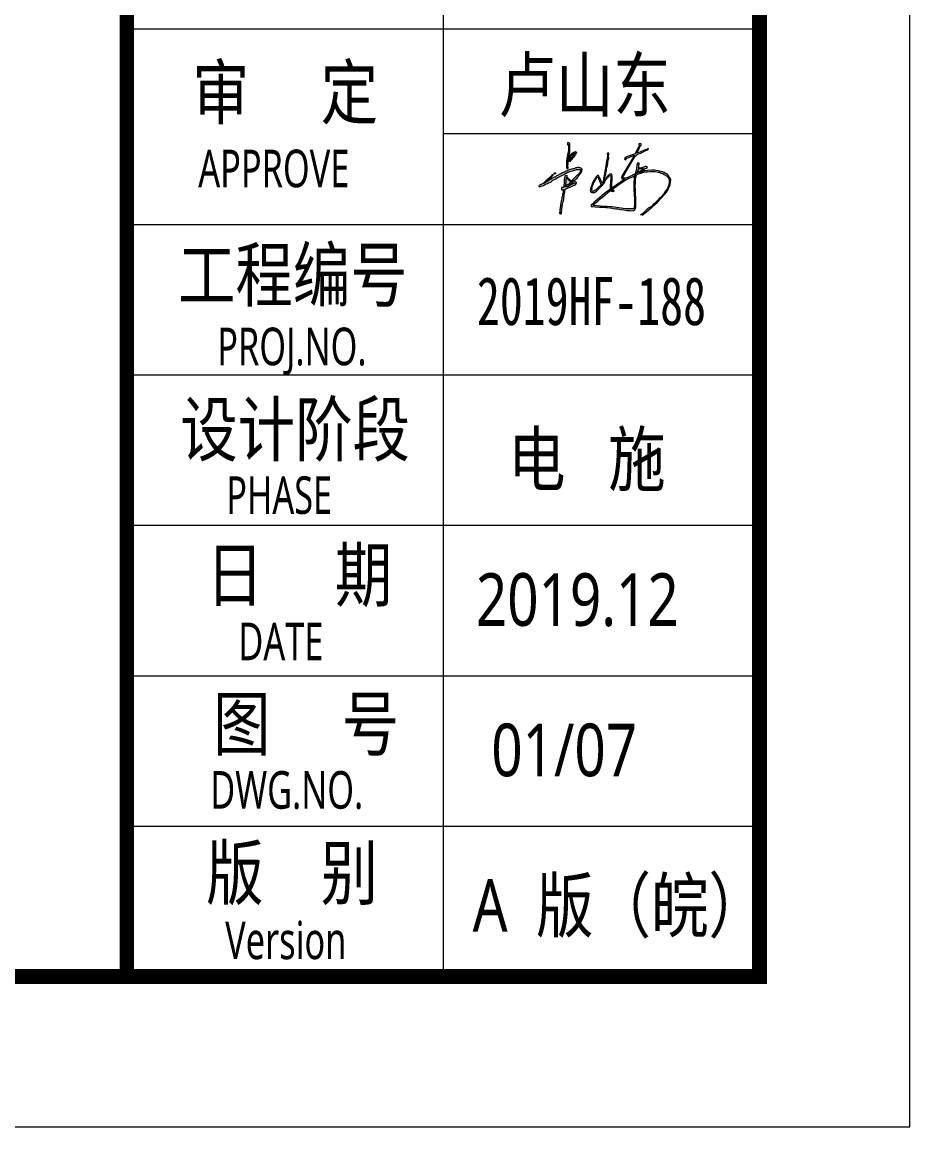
# Model space of a CAD drawing. Header units: inches. Extents: x -3272461 to -2504170, y 403793 to 1071042.
# Drawn here: x -2976309 to -2970402, y 909131 to 916476 of the extents above; entities that cross this region are included whole.
import ezdxf
from ezdxf.enums import TextEntityAlignment as Align

# ---------------------------------------------------------------- set-up
doc = ezdxf.new("R2010")
doc.units = ezdxf.units.IN
doc.header["$LTSCALE"] = 1000
doc.header["$MEASUREMENT"] = 0
doc.linetypes.add('LENGSHUI', pattern=[22, 20, -1, 0, -1])
doc.layers.get('0').update_dxf_attribs({"lineweight": 18})
for name, color, linetype, lineweight in [('0-TK', 4, 'Continuous', 18), ('00签名', 7, 'LENGSHUI', 18), ('PUB_TITLE', 153, 'Continuous', 18), ('图签文字', 4, 'Continuous', 18)]:
    doc.layers.add(name, color=color, linetype=linetype, lineweight=lineweight)
doc.styles.add('-黑体', font='', dxfattribs={"width": 0.7})
doc.styles.add('建筑图签-黑', font='', dxfattribs={"width": 0.7})
doc.styles.get('-黑体').set_extended_font_data('微软雅黑')
doc.styles.get('建筑图签-黑').set_extended_font_data('黑体')

msp = doc.modelspace()

# ---------------------------------------------------------------- hatches: boundary and pattern name
at = {"layer": '00签名', "linetype": 'Continuous'}
h = msp.add_hatch(color=256, dxfattribs=at)
edge = h.paths.add_edge_path(flags=0)
edge.add_arc((-2972676.6, 915508.4), 8.4, 162.8312, 244.10055, ccw=False)
edge.add_line((-2972684.6, 915510.9), (-2972684.6, 915527.9))
edge.add_line((-2972684.6, 915527.9), (-2972684.4, 915539.1))
edge.add_line((-2972684.4, 915539.1), (-2972684.4, 915554.2))
edge.add_line((-2972684.4, 915554.2), (-2972677.8, 915592.6))
edge.add_line((-2972677.8, 915592.6), (-2972671.7, 915623.6))
edge.add_line((-2972671.7, 915623.6), (-2972671.1, 915660.5))
edge.add_line((-2972671.1, 915660.5), (-2972673.2, 915662.6))
edge.add_line((-2972673.2, 915662.6), (-2972674.8, 915658.4))
edge.add_line((-2972674.8, 915658.4), (-2972678.5, 915658.9))
edge.add_line((-2972678.5, 915658.9), (-2972678, 915676.3))
edge.add_arc((-2972675.7, 915668.8), 7.79, 4.53423, 106.73752, ccw=False)
edge.add_line((-2972667.9, 915669.5), (-2972666.4, 915659.5))
edge.add_line((-2972666.4, 915659.5), (-2972666.9, 915619.4))
edge.add_line((-2972666.9, 915619.4), (-2972666.9, 915611))
edge.add_line((-2972666.9, 915611), (-2972671.1, 915593.1))
edge.add_line((-2972671.1, 915593.1), (-2972675.8, 915573.1))
edge.add_line((-2972675.8, 915573.1), (-2972675.9, 915571.8))
edge.add_line((-2972675.9, 915571.8), (-2972671.5, 915571.5))
edge.add_line((-2972671.5, 915571.5), (-2972667.5, 915581.5))
edge.add_line((-2972667.5, 915581.5), (-2972664.2, 915590.5))
edge.add_line((-2972664.2, 915590.5), (-2972659.2, 915596.7))
edge.add_line((-2972659.2, 915596.7), (-2972642.7, 915609.1))
edge.add_line((-2972642.7, 915609.1), (-2972626.4, 915614.8))
edge.add_line((-2972626.4, 915614.8), (-2972620.7, 915611.9))
edge.add_line((-2972620.7, 915611.9), (-2972626.7, 915595.7))
edge.add_line((-2972626.7, 915595.7), (-2972639.6, 915578.9))
edge.add_line((-2972639.6, 915578.9), (-2972656.1, 915561.3))
edge.add_line((-2972656.1, 915561.3), (-2972667.3, 915547.6))
edge.add_arc((-2972666.1, 915553.1), 5.57, 172.35772, 258.29772, ccw=False)
edge.add_line((-2972671.6, 915553.8), (-2972650.2, 915577.1))
edge.add_line((-2972650.2, 915577.1), (-2972645.6, 915584.6))
edge.add_line((-2972645.6, 915584.6), (-2972642.4, 915590))
edge.add_line((-2972642.4, 915590), (-2972640.4, 915594.4))
edge.add_line((-2972640.4, 915594.4), (-2972637, 915598.5))
edge.add_line((-2972637, 915598.5), (-2972632.9, 915601.6))
edge.add_line((-2972632.9, 915601.6), (-2972629.5, 915602.9))
edge.add_line((-2972629.5, 915602.9), (-2972629.9, 915604.1))
edge.add_line((-2972629.9, 915604.1), (-2972630.8, 915605))
edge.add_line((-2972630.8, 915605), (-2972632.5, 915605.5))
edge.add_line((-2972632.5, 915605.5), (-2972634.4, 915605.2))
edge.add_line((-2972634.4, 915605.2), (-2972636.7, 915603.8))
edge.add_line((-2972636.7, 915603.8), (-2972637.2, 915602.4))
edge.add_line((-2972637.2, 915602.4), (-2972638.5, 915600.8))
edge.add_line((-2972638.5, 915600.8), (-2972640.4, 915600.7))
edge.add_line((-2972640.4, 915600.7), (-2972643.4, 915600.7))
edge.add_line((-2972643.4, 915600.7), (-2972644.3, 915600.3))
edge.add_line((-2972644.3, 915600.3), (-2972644.3, 915599))
edge.add_line((-2972644.3, 915599), (-2972644.2, 915597.9))
edge.add_line((-2972644.2, 915597.9), (-2972644.8, 915596.7))
edge.add_line((-2972644.8, 915596.7), (-2972646.5, 915596.7))
edge.add_line((-2972646.5, 915596.7), (-2972648, 915596.9))
edge.add_line((-2972648, 915596.9), (-2972649.1, 915595.9))
edge.add_line((-2972649.1, 915595.9), (-2972650.5, 915593.6))
edge.add_line((-2972650.5, 915593.6), (-2972651.2, 915593.1))
edge.add_line((-2972651.2, 915593.1), (-2972652.2, 915592.2))
edge.add_line((-2972652.2, 915592.2), (-2972653.5, 915590.2))
edge.add_line((-2972653.5, 915590.2), (-2972654.8, 915589))
edge.add_line((-2972654.8, 915589), (-2972656.1, 915587.6))
edge.add_line((-2972656.1, 915587.6), (-2972657.1, 915586.5))
edge.add_line((-2972657.1, 915586.5), (-2972659.7, 915584.6))
edge.add_line((-2972659.7, 915584.6), (-2972660.7, 915583.3))
edge.add_line((-2972660.7, 915583.3), (-2972662.3, 915580.3))
edge.add_line((-2972662.3, 915580.3), (-2972663, 915579.3))
edge.add_line((-2972663, 915579.3), (-2972664.5, 915576.1))
edge.add_line((-2972664.5, 915576.1), (-2972665.6, 915572.3))
edge.add_line((-2972665.6, 915572.3), (-2972666.3, 915570.4))
edge.add_line((-2972666.3, 915570.4), (-2972666.5, 915568.4))
edge.add_line((-2972666.5, 915568.4), (-2972667, 915567.5))
edge.add_line((-2972667, 915567.5), (-2972678, 915567.2))
edge.add_line((-2972678, 915567.2), (-2972677.4, 915562.3))
edge.add_line((-2972677.4, 915562.3), (-2972677.8, 915558.2))
edge.add_line((-2972677.8, 915558.2), (-2972678.1, 915553.5))
edge.add_line((-2972678.1, 915553.5), (-2972677.9, 915551))
edge.add_line((-2972677.9, 915551), (-2972679.2, 915548.3))
edge.add_line((-2972679.2, 915548.3), (-2972679.7, 915546.5))
edge.add_line((-2972679.7, 915546.5), (-2972678.8, 915542.9))
edge.add_line((-2972678.8, 915542.9), (-2972678.7, 915540.8))
edge.add_line((-2972678.7, 915540.8), (-2972678.3, 915538.6))
edge.add_line((-2972678.3, 915538.6), (-2972677.9, 915536.8))
edge.add_line((-2972677.9, 915536.8), (-2972677.4, 915533.6))
edge.add_line((-2972677.4, 915533.6), (-2972677.9, 915530.6))
edge.add_line((-2972677.9, 915530.6), (-2972678.5, 915528.8))
edge.add_line((-2972678.5, 915528.8), (-2972679.7, 915526.4))
edge.add_line((-2972679.7, 915526.4), (-2972679.7, 915523.4))
edge.add_line((-2972679.7, 915523.4), (-2972679.7, 915520.7))
edge.add_line((-2972679.7, 915520.7), (-2972679.2, 915517.5))
edge.add_line((-2972679.2, 915517.5), (-2972678.8, 915513.5))
edge.add_line((-2972678.8, 915513.5), (-2972677.8, 915509.6))
edge.add_line((-2972677.8, 915509.6), (-2972677.6, 915505.6))
edge.add_line((-2972677.6, 915505.6), (-2972676.7, 915502.4))
edge.add_line((-2972676.7, 915502.4), (-2972677.8, 915501))
edge.add_line((-2972677.8, 915501), (-2972680.3, 915500.8))
for points in [[(-2972182.6, 915192.5), (-2972155, 915213.7), (-2972081.7, 915278.9), (-2972034.3, 915329.1), (-2972022.3, 915346.3), (-2972012.9, 915359), (-2972007.3, 915369.9), (-2971997.9, 915395), (-2971994.6, 915413), (-2971993.8, 915429.8), (-2971996.4, 915439.5), (-2972007.9, 915455), (-2972014.8, 915462.6), (-2972021.8, 915466.9), (-2972029.8, 915471.6), (-2972038, 915476.6), (-2972048, 915480.2), (-2972056.3, 915481.9), (-2972067.2, 915485.2), (-2972076.5, 915487.5), (-2972091.5, 915489.5), (-2972103.1, 915490.8), (-2972122, 915490.8), (-2972147.2, 915488.5), (-2972165.5, 915487.5), (-2972171.4, 915484.2), (-2972182.4, 915482.2), (-2972196.3, 915475.9), (-2972205.3, 915474.2), (-2972191, 915484.2), (-2972173.4, 915492.5), (-2972167.1, 915499.4), (-2972162.8, 915501.8), (-2972154.5, 915504.1), (-2972149.9, 915507.1), (-2972148.5, 915510.1), (-2972153.5, 915514.4), (-2972158.2, 915517.3), (-2972168.8, 915514.4), (-2972174.4, 915511.7), (-2972178.1, 915508.4), (-2972185.7, 915506.7), (-2972194.3, 915505.7), (-2972206.6, 915505.7), (-2972209.7, 915508.8), (-2972206, 915514.6), (-2972205.1, 915524.7), (-2972203, 915532.2), (-2972202.6, 915537.2), (-2972206.8, 915540.5), (-2972210.1, 915541.8), (-2972213.5, 915537.6), (-2972216.8, 915530.9), (-2972218.5, 915525.9), (-2972219.3, 915519.2), (-2972220.6, 915509.6), (-2972220.6, 915503.7), (-2972221, 915497.1), (-2972222.7, 915491.6), (-2972224.8, 915485.8), (-2972226, 915479.9), (-2972227.7, 915474.1), (-2972230.2, 915464.9), (-2972230.2, 915458.6), (-2972232.3, 915452.7), (-2972234.4, 915446), (-2972236.9, 915437.7), (-2972238.2, 915407.1), (-2972239.7, 915389.8), (-2972239, 915373.3), (-2972239, 915357.5), (-2972236.7, 915336.5), (-2972236, 915319.2), (-2972234.5, 915305.7), (-2972234.5, 915288.4), (-2972235.2, 915262.9), (-2972236.7, 915249.4), (-2972237.5, 915239.6), (-2972242, 915236.6), (-2972247.1, 915234), (-2972253.4, 915233.6), (-2972266.4, 915233.6), (-2972279, 915234), (-2972293.8, 915234), (-2972309.8, 915236.2), (-2972324.2, 915238.1), (-2972383.1, 915248.4), (-2972398.6, 915248.4), (-2972415.8, 915249.4), (-2972438.7, 915251.2), (-2972461.6, 915252.2), (-2972485.9, 915253.6), (-2972500.4, 915256.4), (-2972509.8, 915257.3), (-2972495.8, 915272.7), (-2972478.5, 915284.8), (-2972463, 915300.7), (-2972447.6, 915313.3), (-2972396.6, 915355.8), (-2972372.2, 915371.5), (-2972332.6, 915400.5), (-2972295.4, 915424.8), (-2972286.6, 915430), (-2972276.3, 915436.5), (-2972262.6, 915439.7), (-2972244.4, 915447.9), (-2972237, 915454), (-2972233.1, 915456.6), (-2972230.2, 915458), (-2972230.2, 915465.2), (-2972215.5, 915473.8), (-2972207.2, 915480.4), (-2972190.8, 915490.1), (-2972181.3, 915495.9), (-2972177.3, 915499.3), (-2972174.7, 915501.1), (-2972179.6, 915501.6), (-2972184.8, 915499.9), (-2972190.5, 915499.6), (-2972201.7, 915501.4), (-2972208.1, 915501.4), (-2972210.6, 915495), (-2972212.1, 915487), (-2972214.1, 915481.2), (-2972216.7, 915474.9), (-2972218.7, 915471.8), (-2972235.1, 915464.6), (-2972239.7, 915462), (-2972245.1, 915459.7), (-2972250.9, 915456.8), (-2972261.2, 915452.2), (-2972270.7, 915447.3), (-2972278.2, 915443.6), (-2972286, 915441), (-2972291.7, 915438.7), (-2972299.2, 915438.1), (-2972305.5, 915439.3), (-2972311.3, 915441), (-2972311.5, 915442.7), (-2972305.5, 915456.2), (-2972278.3, 915503.1), (-2972229, 915585.4), (-2972223.8, 915589.8), (-2972219.3, 915592), (-2972216.4, 915596.2), (-2972207.1, 915600.4), (-2972193, 915605.5), (-2972163.1, 915619.6), (-2972152.5, 915624.1), (-2972145.8, 915628.3), (-2972141.6, 915632.8), (-2972144.5, 915636), (-2972146.7, 915635.3), (-2972149, 915633.1), (-2972152.8, 915630.2), (-2972162.8, 915627.3), (-2972169.9, 915623.5), (-2972177.2, 915619.6), (-2972184.6, 915617.1), (-2972194.6, 915613.8), (-2972200, 915611.9), (-2972207.7, 915609.4), (-2972214.2, 915607.4), (-2972218, 915606.5), (-2972220.6, 915606.1), (-2972206.5, 915628.9), (-2972200.7, 915641.8), (-2972196.2, 915650.4), (-2972192.6, 915653), (-2972190.4, 915659.1), (-2972190.4, 915665.5), (-2972192.4, 915668.5), (-2972206, 915667.5), (-2972205.4, 915663.1), (-2972203.8, 915660.3), (-2972203.2, 915657.5), (-2972204.1, 915654), (-2972205.4, 915651.1), (-2972206.3, 915648.3), (-2972220.2, 915619.6), (-2972224.6, 915612.4), (-2972228.1, 915604.5), (-2972230.6, 915600.1), (-2972287.4, 915579.6), (-2972292.5, 915576.4), (-2972295.6, 915575.1), (-2972297.8, 915569.5), (-2972300.5, 915565.6), (-2972298, 915563.4), (-2972296, 915561.9), (-2972292.9, 915560.8), (-2972290.7, 915562.3), (-2972291.4, 915565.9), (-2972289.8, 915568.5), (-2972234.4, 915591.1), (-2972317.6, 915451.4), (-2972319.9, 915443.7), (-2972319.4, 915440.2), (-2972319.4, 915437.5), (-2972319.2, 915435), (-2972316.5, 915433.3), (-2972313, 915431.8), (-2972308.6, 915431.3), (-2972302.9, 915430.8), (-2972299.6, 915430.6), (-2972298.9, 915429.1), (-2972321.3, 915415.9), (-2972357.4, 915392.9), (-2972423.7, 915344.8), (-2972463.6, 915312.9), (-2972496.8, 915283.3), (-2972502.9, 915278.9), (-2972507.4, 915272.8), (-2972512.4, 915267.7), (-2972520.7, 915262.2), (-2972525.2, 915258.3), (-2972523.5, 915253.8), (-2972521.9, 915251), (-2972514.6, 915249.9), (-2972495.7, 915248.3), (-2972466.7, 915246.6), (-2972442.1, 915245.5), (-2972426, 915243.8), (-2972413.7, 915242.7), (-2972398.1, 915241), (-2972382.5, 915239.9), (-2972374.1, 915237.7), (-2972361.3, 915234.9), (-2972346.3, 915233.8), (-2972328.4, 915229.9), (-2972304.4, 915227.6), (-2972285.5, 915224.3), (-2972266, 915223.2), (-2972254.3, 915221), (-2972242, 915224.3), (-2972231.4, 915230.4), (-2972228.1, 915236.6), (-2972225.3, 915246.6), (-2972225.3, 915257.7), (-2972224.7, 915280), (-2972224.7, 915298.9), (-2972225.3, 915310.1), (-2972227.5, 915324.6), (-2972228.1, 915337.9), (-2972228.1, 915351.9), (-2972228.1, 915360.2), (-2972230.3, 915385.3), (-2972228.6, 915407), (-2972227.5, 915438.8), (-2972224.2, 915450.5), (-2972222.5, 915459.4), (-2972207.4, 915468.3), (-2972186.3, 915473.9), (-2972173.4, 915477.8), (-2972160.1, 915480), (-2972147.2, 915481.1), (-2972128.8, 915483.3), (-2972112.1, 915483.9), (-2972096.5, 915482.8), (-2972077.6, 915479.4), (-2972068.6, 915478.3), (-2972057.5, 915472.8), (-2972045.2, 915468.9), (-2972036.9, 915463.8), (-2972021.3, 915454.9), (-2972012.9, 915446), (-2972007.3, 915440.5), (-2972005.6, 915433.8), (-2972004, 915424.3), (-2972004, 915413.7), (-2972004, 915407), (-2972005.6, 915397), (-2972008.4, 915388.1), (-2972011.8, 915378.6), (-2972017.9, 915365.8), (-2972025.2, 915356.3), (-2972041.3, 915332.9), (-2972060.3, 915310.9), (-2972069.3, 915302.9), (-2972076.3, 915293.9), (-2972093.3, 915278.9), (-2972102.3, 915270.9), (-2972109.3, 915262.9), (-2972122.4, 915250.9), (-2972143.4, 915238.9), (-2972179.4, 915202.9), (-2972194.3, 915192.5)], [(-2972414.1, 915605.4), (-2972415.8, 915603.4), (-2972415.8, 915600.4), (-2972415.1, 915596.7), (-2972414.8, 915593.7), (-2972414.8, 915589.7), (-2972414.8, 915586.7), (-2972414.8, 915583), (-2972415.1, 915577.6), (-2972416.1, 915571.9), (-2972416.8, 915567.9), (-2972417.1, 915564.9), (-2972418.2, 915560.9), (-2972418.8, 915556.9), (-2972420.2, 915550.8), (-2972421.5, 915545.8), (-2972422.5, 915541.5), (-2972423.2, 915536.8), (-2972423.2, 915531.7), (-2972423.2, 915527.4), (-2972424.2, 915523), (-2972425.2, 915518.3), (-2972426.2, 915513), (-2972426.5, 915510), (-2972427.2, 915506.3), (-2972427.9, 915500.9), (-2972429.6, 915496.6), (-2972429.9, 915493.2), (-2972430.2, 915488.9), (-2972430.9, 915485.2), (-2972432.8, 915475.8), (-2972434.1, 915470.4), (-2972434.1, 915466.2), (-2972434.7, 915460.7), (-2972435.9, 915454.1), (-2972437.1, 915446.9), (-2972440.7, 915439.7), (-2972440.7, 915431.9), (-2972441.3, 915425.2), (-2972443.1, 915418.6), (-2972446.1, 915412), (-2972446.1, 915407.8), (-2972448.5, 915404.8), (-2972450.9, 915409.6), (-2972453.3, 915414.4), (-2972456.3, 915421), (-2972460.5, 915428.9), (-2972462.9, 915435.5), (-2972467.2, 915443.9), (-2972472.6, 915452.3), (-2972475, 915456.5), (-2972476.8, 915457.7), (-2972480.4, 915455.9), (-2972484.6, 915452.3), (-2972489.4, 915448.1), (-2972494.3, 915441.5), (-2972498.5, 915434.9), (-2972501.5, 915429.5), (-2972505.7, 915422.2), (-2972508.7, 915417.4), (-2972511.7, 915410.8), (-2972515.3, 915402.4), (-2972517.7, 915395.2), (-2972520.7, 915387.9), (-2972523.7, 915381.3), (-2972524.4, 915377.1), (-2972526.8, 915371.1), (-2972528, 915366.3), (-2972528, 915362.1), (-2972529.8, 915355.5), (-2972527.4, 915349.4), (-2972520.7, 915346.4), (-2972518.3, 915342.8), (-2972511.7, 915342.2), (-2972506.3, 915342.2), (-2972501.5, 915342.8), (-2972495.5, 915344.6), (-2972487, 915350.6), (-2972480.4, 915358.5), (-2972466.6, 915371.7), (-2972454.5, 915386.1), (-2972446.1, 915394), (-2972433.5, 915410.8), (-2972429.2, 915419.8), (-2972424.4, 915427.1), (-2972414.8, 915440.3), (-2972405.8, 915448.7), (-2972399.7, 915454.7), (-2972391.9, 915457.1), (-2972391.3, 915454.1), (-2972391.3, 915446.9), (-2972391.3, 915439.1), (-2972392.5, 915430.1), (-2972393.1, 915421.6), (-2972394.3, 915413.2), (-2972394.9, 915403.6), (-2972396.7, 915395.8), (-2972396.7, 915389.8), (-2972396.7, 915381.9), (-2972397.3, 915371.7), (-2972397.3, 915365.1), (-2972397.3, 915362.1), (-2972396.7, 915359.7), (-2972391.9, 915355.5), (-2972388.9, 915353.1), (-2972383.5, 915351.3), (-2972379.3, 915350), (-2972378.1, 915350), (-2972376.9, 915350), (-2972379.3, 915352.5), (-2972376.9, 915352.5), (-2972372.7, 915352.5), (-2972370.2, 915353.1), (-2972370.2, 915357.3), (-2972374.5, 915357.3), (-2972378.1, 915357.3), (-2972382.3, 915359.1), (-2972384.7, 915365.1), (-2972385.9, 915369.9), (-2972385.9, 915374.7), (-2972385.9, 915380.7), (-2972385.3, 915386.1), (-2972385.3, 915396.4), (-2972385.3, 915403), (-2972385.3, 915407.8), (-2972383.5, 915424), (-2972383.5, 915431.3), (-2972382.9, 915447.5), (-2972382.9, 915452.9), (-2972384.7, 915461.3), (-2972385.9, 915465), (-2972388.9, 915465.6), (-2972391.3, 915465.6), (-2972395.5, 915465.6), (-2972399.1, 915465), (-2972402.8, 915462.5), (-2972405.2, 915460.1), (-2972407, 915458.9), (-2972412.4, 915453.5), (-2972414.2, 915451.1), (-2972415.4, 915449.3), (-2972419, 915444.5), (-2972423.2, 915439.7), (-2972423.2, 915438.5), (-2972426.2, 915434.3), (-2972429.2, 915430.1), (-2972431.6, 915427.1), (-2972433.5, 915424.6), (-2972436.5, 915421), (-2972438.9, 915417.4), (-2972440.7, 915410.8), (-2972443.1, 915406.6), (-2972448.5, 915399.4), (-2972452.7, 915395.8), (-2972456.9, 915392.8), (-2972461.1, 915389.2), (-2972467.8, 915383.7), (-2972470.8, 915380.1), (-2972477.4, 915374.1), (-2972488.2, 915364.5), (-2972493.7, 915359.1), (-2972498.5, 915356.7), (-2972504.5, 915353.1), (-2972507.5, 915351.3), (-2972511.1, 915350.6), (-2972513.5, 915350.6), (-2972515.3, 915354.3), (-2972517.7, 915356.7), (-2972518.9, 915359.1), (-2972519.5, 915361.5), (-2972518.9, 915365.1), (-2972516.5, 915365.7), (-2972517.1, 915372.3), (-2972517.7, 915376.5), (-2972517.1, 915380.7), (-2972514.7, 915384.9), (-2972512.9, 915388.5), (-2972511.1, 915394.6), (-2972508.1, 915400), (-2972506.3, 915404.2), (-2972505.1, 915408.4), (-2972501.5, 915414.4), (-2972498.5, 915421), (-2972495.5, 915425.8), (-2972492.4, 915426.4), (-2972490.6, 915433.7), (-2972488.2, 915439.1), (-2972484, 915442.7), (-2972478, 915446.3), (-2972475, 915445.7), (-2972473.8, 915442.7), (-2972473.8, 915437.9), (-2972473.2, 915433.7), (-2972471.4, 915428.9), (-2972469, 915425.2), (-2972466.6, 915422.2), (-2972466.6, 915417.4), (-2972465.4, 915413.2), (-2972463.5, 915410.8), (-2972462.3, 915407.8), (-2972460.5, 915403.6), (-2972459.9, 915398.8), (-2972456.9, 915398.2), (-2972455.1, 915398.2), (-2972451.4, 915397.2), (-2972448.5, 915399.4), (-2972443.6, 915406.1), (-2972440.7, 915410.8), (-2972440, 915413.3), (-2972439.2, 915417.4), (-2972436.5, 915421), (-2972433.5, 915424.6), (-2972435.7, 915428.3), (-2972434.2, 915432.1), (-2972433.8, 915433), (-2972431.2, 915442.4), (-2972429.3, 915446.5), (-2972428.8, 915451), (-2972427.5, 915455.6), (-2972427.2, 915459.3), (-2972426.2, 915465.6), (-2972424.5, 915471.9), (-2972424.4, 915475.8), (-2972422.9, 915482), (-2972421.6, 915485.7), (-2972421.2, 915492.2), (-2972420.5, 915501), (-2972418.9, 915510), (-2972417.2, 915515.3), (-2972414.6, 915522.3), (-2972412.5, 915533.2), (-2972412.1, 915542.8), (-2972411.7, 915548.7), (-2972409.6, 915553.3), (-2972408.3, 915561.6), (-2972406.2, 915570.4), (-2972406.7, 915583.8), (-2972405.4, 915593.4), (-2972405.4, 915601.3), (-2972405.4, 915605.1)], [(-2972774.6, 915458.3), (-2972776.2, 915460.3), (-2972781.4, 915461.1), (-2972783.8, 915460.3), (-2972784.6, 915457.1), (-2972787.8, 915452.7), (-2972789.8, 915449.1), (-2972795, 915445.9), (-2972798.2, 915443.5), (-2972802.6, 915439.9), (-2972805.7, 915436.3), (-2972808.1, 915434.3), (-2972812.1, 915431.2), (-2972814.9, 915428.8), (-2972820.5, 915424), (-2972819.1, 915425.7), (-2972823.1, 915421.2), (-2972827.6, 915418), (-2972831.2, 915414.9), (-2972833, 915412.2), (-2972836.2, 915410), (-2972839.8, 915405.9), (-2972842, 915404.1), (-2972845.6, 915401.9), (-2972850.1, 915399.2), (-2972857.7, 915396.5), (-2972862.2, 915394.7), (-2972864.9, 915392.9), (-2972868, 915390.2), (-2972869.4, 915388.4), (-2972870.3, 915385.7), (-2972870.3, 915382.6), (-2972866.2, 915380.3), (-2972859.5, 915382.6), (-2972855, 915386.2), (-2972848.3, 915388), (-2972837.1, 915390.7), (-2972833.5, 915394.7), (-2972827.6, 915397.8), (-2972821.3, 915400.1), (-2972812.8, 915404.1), (-2972805.6, 915408.2), (-2972791.3, 915412.2), (-2972785.4, 915418), (-2972776.9, 915424.8), (-2972763, 915431.1), (-2972757.6, 915435.1), (-2972750.4, 915439.6), (-2972737.4, 915446.8), (-2972730.2, 915449.9), (-2972718.5, 915456.2), (-2972705.5, 915462.9), (-2972698.3, 915466.5), (-2972693.4, 915469.6), (-2972688, 915472.3), (-2972677.7, 915477.7), (-2972663.7, 915483.1), (-2972647.6, 915487.6), (-2972640.4, 915490.3), (-2972631.9, 915492.5), (-2972626.9, 915493.4), (-2972620.6, 915495.2), (-2972614.8, 915496.1), (-2972607.6, 915496.1), (-2972597.7, 915496.1), (-2972592.8, 915495.2), (-2972591.9, 915490.7), (-2972593.7, 915485.3), (-2972596.4, 915480), (-2972600, 915474.6), (-2972604.5, 915468.7), (-2972607.6, 915465.2), (-2972611.6, 915461.1), (-2972616.6, 915457.5), (-2972620.2, 915453.5), (-2972626.9, 915447.7), (-2972629.2, 915445.4), (-2972632.8, 915441.4), (-2972635.4, 915438.7), (-2972639, 915435.5), (-2972644.9, 915430.6), (-2972648.9, 915426.1), (-2972653, 915420.7), (-2972659.7, 915422.5), (-2972661.9, 915424.9), (-2972664.8, 915427.3), (-2972668.5, 915431.3), (-2972673.4, 915436.2), (-2972677.6, 915439.5), (-2972681.6, 915443.5), (-2972680.7, 915448.1), (-2972681.6, 915453.7), (-2972686.5, 915453.9), (-2972692, 915453.9), (-2972696.2, 915453), (-2972698.2, 915449), (-2972698.4, 915446.8), (-2972699.5, 915441.7), (-2972700.6, 915435.5), (-2972701.3, 915432.4), (-2972701.8, 915428.9), (-2972701.8, 915424.9), (-2972701.8, 915420.7), (-2972702.6, 915416.5), (-2972703.1, 915411.2), (-2972702.9, 915407.4), (-2972702.9, 915403.4), (-2972703.1, 915399.4), (-2972704.2, 915393.7), (-2972704.9, 915389), (-2972705.3, 915377.7), (-2972706.5, 915375.7), (-2972709.3, 915375.7), (-2972714.9, 915375.7), (-2972718.1, 915376.9), (-2972719.7, 915376.9), (-2972720.8, 915374.1), (-2972720.8, 915370.9), (-2972720, 915367.3), (-2972719.7, 915363.8), (-2972716.9, 915361.4), (-2972712.9, 915360.6), (-2972710.5, 915360.2), (-2972705.7, 915362.6), (-2972708.4, 915349.9), (-2972710, 915344.9), (-2972710, 915339.9), (-2972712.5, 915333.9), (-2972713.1, 915326.4), (-2972713.7, 915322), (-2972715.9, 915315.4), (-2972717.2, 915311.4), (-2972718.1, 915305.7), (-2972718.3, 915299.4), (-2972720.3, 915293.1), (-2972721.5, 915285.9), (-2972723.5, 915276.5), (-2972725.4, 915271.3), (-2972725.8, 915264.2), (-2972725.8, 915257.5), (-2972727, 915250.4), (-2972728.6, 915245.6), (-2972729.4, 915240.5), (-2972730.2, 915232.2), (-2972731.4, 915222.7), (-2972731.8, 915218), (-2972732.2, 915211.6), (-2972732.6, 915205.7), (-2972732.6, 915203.3), (-2972729.8, 915202.6), (-2972727, 915201.8), (-2972725, 915201.8), (-2972721.5, 915202.2), (-2972719.9, 915204.9), (-2972720.7, 915206.9), (-2972720.7, 915210.9), (-2972719.9, 915216.4), (-2972718.3, 915221.9), (-2972719.5, 915228.2), (-2972717.9, 915234.6), (-2972715.9, 915249.2), (-2972715.9, 915256.3), (-2972713.6, 915263), (-2972711.6, 915276.1), (-2972707.6, 915285.5), (-2972706.8, 915290.7), (-2972705.3, 915296.2), (-2972704.5, 915302.9), (-2972703.7, 915308.9), (-2972702.5, 915318.7), (-2972701.7, 915326.3), (-2972701.7, 915331.4), (-2972698.1, 915348), (-2972697.8, 915356.3), (-2972696.2, 915362.2), (-2972694.6, 915364.6), (-2972691, 915368.5), (-2972686.7, 915370.1), (-2972677.2, 915373.3), (-2972670.5, 915376.1), (-2972658.6, 915380.8), (-2972648.7, 915384.7), (-2972641.2, 915388.7), (-2972632.5, 915392.3), (-2972626.6, 915395.8), (-2972623.8, 915399.4), (-2972619.4, 915404.5), (-2972619.4, 915407.7), (-2972622.2, 915412), (-2972626.2, 915415.2), (-2972628.1, 915416.8), (-2972633.7, 915418.3), (-2972636.8, 915418.3), (-2972640, 915418.3), (-2972645.6, 915416.8), (-2972649.1, 915413.2), (-2972650.3, 915411.6), (-2972651.1, 915410.4), (-2972648.3, 915408.5), (-2972645.6, 915407.3), (-2972643.2, 915406.1), (-2972638.8, 915406.1), (-2972636.5, 915407.7), (-2972635.3, 915407.7), (-2972634.1, 915406.9), (-2972633.7, 915405.7), (-2972637.6, 915403.7), (-2972639.6, 915402.5), (-2972642, 915401.3), (-2972646.3, 915399.4), (-2972651.1, 915397), (-2972653.5, 915396.2), (-2972657.4, 915394.6), (-2972661, 915393), (-2972664.1, 915391.9), (-2972669.3, 915387.9), (-2972672.8, 915385.5), (-2972675.2, 915384), (-2972678.4, 915382.4), (-2972681.5, 915380.8), (-2972683.9, 915380), (-2972686.7, 915378.8), (-2972685.4, 915380.5), (-2972682.6, 915382.6), (-2972679.7, 915385.1), (-2972678.1, 915386.3), (-2972670, 915392), (-2972666.5, 915395.1), (-2972662.3, 915397.9), (-2972658.4, 915401.1), (-2972653.5, 915405.3), (-2972652.1, 915408.4), (-2972656.3, 915413.3), (-2972659.5, 915415.4), (-2972663.3, 915417.9), (-2972667.5, 915420.3), (-2972671.4, 915424.2), (-2972674.5, 915427.3), (-2972678, 915430.8), (-2972681.9, 915434.3), (-2972684.3, 915436.8), (-2972687.8, 915441), (-2972689.2, 915441), (-2972689.2, 915436.8), (-2972689.9, 915432.2), (-2972690.6, 915427), (-2972691.3, 915423.5), (-2972691.7, 915417.5), (-2972691.7, 915411.6), (-2972692, 915406.7), (-2972693.1, 915400.7), (-2972693.4, 915396.2), (-2972694.5, 915391.3), (-2972695.2, 915388.5), (-2972695.5, 915387.1), (-2972693.8, 915384.3), (-2972693.4, 915382.5), (-2972693.8, 915381.1), (-2972690.6, 915386), (-2972684, 915393.7), (-2972680.5, 915397.2), (-2972674.5, 915397.9), (-2972666.8, 915403.9), (-2972664.4, 915407), (-2972661.6, 915409.8), (-2972659.5, 915413), (-2972658.4, 915414.4), (-2972651.1, 915408.1), (-2972639.5, 915420), (-2972615.8, 915438.6), (-2972612.3, 915445.1), (-2972609.3, 915450), (-2972604.8, 915456.5), (-2972598.4, 915463.4), (-2972591.5, 915470.9), (-2972588, 915477.8), (-2972585, 915483.7), (-2972584, 915488.2), (-2972583, 915496.6), (-2972584.5, 915500.6), (-2972589, 915503.1), (-2972595.9, 915506.5), (-2972597.9, 915508), (-2972602.9, 915509), (-2972613.3, 915509), (-2972620.2, 915508), (-2972625.2, 915506.5), (-2972638.6, 915501.6), (-2972644.5, 915500.6), (-2972654, 915498.6), (-2972659.9, 915496.1), (-2972669.3, 915493.2), (-2972680.7, 915489.7), (-2972685.2, 915487.7), (-2972689.2, 915485.2), (-2972696.1, 915481.3), (-2972705.5, 915477.3), (-2972709.5, 915475.8), (-2972714.5, 915474.3), (-2972718.4, 915472.8), (-2972724.4, 915468.4), (-2972730.3, 915464.9), (-2972735.3, 915461.9), (-2972740.8, 915459), (-2972746.7, 915455.5), (-2972752.7, 915453), (-2972761.6, 915446.1), (-2972766.1, 915444.1), (-2972771, 915442.1), (-2972782.4, 915437.6), (-2972788.4, 915432.2), (-2972792.8, 915429.7), (-2972797.3, 915426.7), (-2972799.8, 915425.3), (-2972806.7, 915421.3), (-2972812.2, 915418.8), (-2972818.1, 915414.8), (-2972823.6, 915410.9), (-2972827.6, 915408.9), (-2972834, 915404.9), (-2972839, 915402), (-2972817.6, 915418.3), (-2972807.2, 915427.7), (-2972802.8, 915431.2), (-2972797.3, 915435.2)], [(-2972768.6, 915467.7), (-2972768.6, 915469.7), (-2972768.7, 915471.7), (-2972766.9, 915473.2), (-2972764.5, 915474.3), (-2972762.8, 915474.3), (-2972760.7, 915472.4), (-2972760.1, 915471), (-2972760.1, 915469.1), (-2972761, 915467), (-2972763.6, 915466.4), (-2972765.3, 915466.4), (-2972767.5, 915465.3)]]:
    msp.add_hatch(color=256, dxfattribs=at).paths.add_polyline_path(points, flags=0)

# ---------------------------------------------------------------- linework, layer by layer
at = {"layer": '0-TK'}
msp.add_lwpolyline([(-2975611.6, 910130.6, 96, 96, 0), (-2975611.6, 950130.6, 96, 96, 0)], format="xyseb", dxfattribs=at)
at = {"layer": '00签名', "linetype": 'Continuous'}
msp.add_lwpolyline([(-2972680.3, 915500.8, -0.370255), (-2972684.6, 915510.9), (-2972684.6, 915527.9), (-2972684.4, 915539.1), (-2972684.4, 915554.2), (-2972677.8, 915592.6), (-2972671.7, 915623.6), (-2972671.1, 915660.5), (-2972673.2, 915662.6), (-2972674.8, 915658.4), (-2972678.5, 915658.9), (-2972678, 915676.3, -0.478065), (-2972667.9, 915669.5), (-2972666.4, 915659.5), (-2972666.9, 915619.4), (-2972666.9, 915611), (-2972671.1, 915593.1), (-2972675.8, 915573.1), (-2972675.9, 915571.8), (-2972671.5, 915571.5), (-2972667.5, 915581.5), (-2972664.2, 915590.5), (-2972659.2, 915596.7), (-2972642.7, 915609.1), (-2972626.4, 915614.8), (-2972620.7, 915611.9), (-2972626.7, 915595.7), (-2972639.6, 915578.9), (-2972656.1, 915561.3), (-2972667.3, 915547.6, -0.393608), (-2972671.6, 915553.8), (-2972650.2, 915577.1), (-2972645.6, 915584.6), (-2972642.4, 915590), (-2972640.4, 915594.4), (-2972637, 915598.5), (-2972632.9, 915601.6), (-2972629.5, 915602.9), (-2972629.9, 915604.1), (-2972630.8, 915605), (-2972632.5, 915605.5), (-2972634.4, 915605.2), (-2972636.7, 915603.8), (-2972637.2, 915602.4), (-2972638.5, 915600.8), (-2972640.4, 915600.7), (-2972643.4, 915600.7), (-2972644.3, 915600.3), (-2972644.3, 915599), (-2972644.2, 915597.9), (-2972644.8, 915596.7), (-2972646.5, 915596.7), (-2972648, 915596.9), (-2972649.1, 915595.9), (-2972650.5, 915593.6), (-2972651.2, 915593.1), (-2972652.2, 915592.2), (-2972653.5, 915590.2), (-2972654.8, 915589), (-2972656.1, 915587.6), (-2972657.1, 915586.5), (-2972659.7, 915584.6), (-2972660.7, 915583.3), (-2972662.3, 915580.3), (-2972663, 915579.3), (-2972664.5, 915576.1), (-2972665.6, 915572.3), (-2972666.3, 915570.4), (-2972666.5, 915568.4), (-2972667, 915567.5), (-2972678, 915567.2), (-2972677.4, 915562.3), (-2972677.8, 915558.2), (-2972678.1, 915553.5), (-2972677.9, 915551), (-2972679.2, 915548.3), (-2972679.7, 915546.5), (-2972678.8, 915542.9), (-2972678.7, 915540.8), (-2972678.3, 915538.6), (-2972677.9, 915536.8), (-2972677.4, 915533.6), (-2972677.9, 915530.6), (-2972678.5, 915528.8), (-2972679.7, 915526.4), (-2972679.7, 915523.4), (-2972679.7, 915520.7), (-2972679.2, 915517.5), (-2972678.8, 915513.5), (-2972677.8, 915509.6), (-2972677.6, 915505.6), (-2972676.7, 915502.4), (-2972677.8, 915501)], format="xyb", close=True, dxfattribs=at)
msp.add_lwpolyline([(-2972182.6, 915192.5), (-2972155, 915213.7), (-2972081.7, 915278.9), (-2972034.3, 915329.1), (-2972022.3, 915346.3), (-2972012.9, 915359), (-2972007.3, 915369.9), (-2971997.9, 915395), (-2971994.6, 915413), (-2971993.8, 915429.8), (-2971996.4, 915439.5), (-2972007.9, 915455), (-2972014.8, 915462.6), (-2972021.8, 915466.9), (-2972029.8, 915471.6), (-2972038, 915476.6), (-2972048, 915480.2), (-2972056.3, 915481.9), (-2972067.2, 915485.2), (-2972076.5, 915487.5), (-2972091.5, 915489.5), (-2972103.1, 915490.8), (-2972122, 915490.8), (-2972147.2, 915488.5), (-2972165.5, 915487.5), (-2972171.4, 915484.2), (-2972182.4, 915482.2), (-2972196.3, 915475.9), (-2972205.3, 915474.2), (-2972191, 915484.2), (-2972173.4, 915492.5), (-2972167.1, 915499.4), (-2972162.8, 915501.8), (-2972154.5, 915504.1), (-2972149.9, 915507.1), (-2972148.5, 915510.1), (-2972153.5, 915514.4), (-2972158.2, 915517.3), (-2972168.8, 915514.4), (-2972174.4, 915511.7), (-2972178.1, 915508.4), (-2972185.7, 915506.7), (-2972194.3, 915505.7), (-2972206.6, 915505.7), (-2972209.7, 915508.8), (-2972206, 915514.6), (-2972205.1, 915524.7), (-2972203, 915532.2), (-2972202.6, 915537.2), (-2972206.8, 915540.5), (-2972210.1, 915541.8), (-2972213.5, 915537.6), (-2972216.8, 915530.9), (-2972218.5, 915525.9), (-2972219.3, 915519.2), (-2972220.6, 915509.6), (-2972220.6, 915503.7), (-2972221, 915497.1), (-2972222.7, 915491.6), (-2972224.8, 915485.8), (-2972226, 915479.9), (-2972227.7, 915474.1), (-2972230.2, 915464.9), (-2972230.2, 915458.6), (-2972232.3, 915452.7), (-2972234.4, 915446), (-2972236.9, 915437.7), (-2972238.2, 915407.1), (-2972239.7, 915389.8), (-2972239, 915373.3), (-2972239, 915357.5), (-2972236.7, 915336.5), (-2972236, 915319.2), (-2972234.5, 915305.7), (-2972234.5, 915288.4), (-2972235.2, 915262.9), (-2972236.7, 915249.4), (-2972237.5, 915239.6), (-2972242, 915236.6), (-2972247.1, 915234), (-2972253.4, 915233.6), (-2972266.4, 915233.6), (-2972279, 915234), (-2972293.8, 915234), (-2972309.8, 915236.2), (-2972324.2, 915238.1), (-2972383.1, 915248.4), (-2972398.6, 915248.4), (-2972415.8, 915249.4), (-2972438.7, 915251.2), (-2972461.6, 915252.2), (-2972485.9, 915253.6), (-2972500.4, 915256.4), (-2972509.8, 915257.3), (-2972495.8, 915272.7), (-2972478.5, 915284.8), (-2972463, 915300.7), (-2972447.6, 915313.3), (-2972396.6, 915355.8), (-2972372.2, 915371.5), (-2972332.6, 915400.5), (-2972295.4, 915424.8), (-2972286.6, 915430), (-2972276.3, 915436.5), (-2972262.6, 915439.7), (-2972244.4, 915447.9), (-2972237, 915454), (-2972233.1, 915456.6), (-2972230.2, 915458), (-2972230.2, 915465.2), (-2972215.5, 915473.8), (-2972207.2, 915480.4), (-2972190.8, 915490.1), (-2972181.3, 915495.9), (-2972177.3, 915499.3), (-2972174.7, 915501.1), (-2972179.6, 915501.6), (-2972184.8, 915499.9), (-2972190.5, 915499.6), (-2972201.7, 915501.4), (-2972208.1, 915501.4), (-2972210.6, 915495), (-2972212.1, 915487), (-2972214.1, 915481.2), (-2972216.7, 915474.9), (-2972218.7, 915471.8), (-2972235.1, 915464.6), (-2972239.7, 915462), (-2972245.1, 915459.7), (-2972250.9, 915456.8), (-2972261.2, 915452.2), (-2972270.7, 915447.3), (-2972278.2, 915443.6), (-2972286, 915441), (-2972291.7, 915438.7), (-2972299.2, 915438.1), (-2972305.5, 915439.3), (-2972311.3, 915441), (-2972311.5, 915442.7), (-2972305.5, 915456.2), (-2972278.3, 915503.1), (-2972229, 915585.4), (-2972223.8, 915589.8), (-2972219.3, 915592), (-2972216.4, 915596.2), (-2972207.1, 915600.4), (-2972193, 915605.5), (-2972163.1, 915619.6), (-2972152.5, 915624.1), (-2972145.8, 915628.3), (-2972141.6, 915632.8), (-2972144.5, 915636), (-2972146.7, 915635.3), (-2972149, 915633.1), (-2972152.8, 915630.2), (-2972162.8, 915627.3), (-2972169.9, 915623.5), (-2972177.2, 915619.6), (-2972184.6, 915617.1), (-2972194.6, 915613.8), (-2972200, 915611.9), (-2972207.7, 915609.4), (-2972214.2, 915607.4), (-2972218, 915606.5), (-2972220.6, 915606.1), (-2972206.5, 915628.9), (-2972200.7, 915641.8), (-2972196.2, 915650.4), (-2972192.6, 915653), (-2972190.4, 915659.1), (-2972190.4, 915665.5), (-2972192.4, 915668.5), (-2972206, 915667.5), (-2972205.4, 915663.1), (-2972203.8, 915660.3), (-2972203.2, 915657.5), (-2972204.1, 915654), (-2972205.4, 915651.1), (-2972206.3, 915648.3), (-2972220.2, 915619.6), (-2972224.6, 915612.4), (-2972228.1, 915604.5), (-2972230.6, 915600.1), (-2972287.4, 915579.6), (-2972292.5, 915576.4), (-2972295.6, 915575.1), (-2972297.8, 915569.5), (-2972300.5, 915565.6), (-2972298, 915563.4), (-2972296, 915561.9), (-2972292.9, 915560.8), (-2972290.7, 915562.3), (-2972291.4, 915565.9), (-2972289.8, 915568.5), (-2972234.4, 915591.1), (-2972317.6, 915451.4), (-2972319.9, 915443.7), (-2972319.4, 915440.2), (-2972319.4, 915437.5), (-2972319.2, 915435), (-2972316.5, 915433.3), (-2972313, 915431.8), (-2972308.6, 915431.3), (-2972302.9, 915430.8), (-2972299.6, 915430.6), (-2972298.9, 915429.1), (-2972321.3, 915415.9), (-2972357.4, 915392.9), (-2972423.7, 915344.8), (-2972463.6, 915312.9), (-2972496.8, 915283.3), (-2972502.9, 915278.9), (-2972507.4, 915272.8), (-2972512.4, 915267.7), (-2972520.7, 915262.2), (-2972525.2, 915258.3), (-2972523.5, 915253.8), (-2972521.9, 915251), (-2972514.6, 915249.9), (-2972495.7, 915248.3), (-2972466.7, 915246.6), (-2972442.1, 915245.5), (-2972426, 915243.8), (-2972413.7, 915242.7), (-2972398.1, 915241), (-2972382.5, 915239.9), (-2972374.1, 915237.7), (-2972361.3, 915234.9), (-2972346.3, 915233.8), (-2972328.4, 915229.9), (-2972304.4, 915227.6), (-2972285.5, 915224.3), (-2972266, 915223.2), (-2972254.3, 915221), (-2972242, 915224.3), (-2972231.4, 915230.4), (-2972228.1, 915236.6), (-2972225.3, 915246.6), (-2972225.3, 915257.7), (-2972224.7, 915280), (-2972224.7, 915298.9), (-2972225.3, 915310.1), (-2972227.5, 915324.6), (-2972228.1, 915337.9), (-2972228.1, 915351.9), (-2972228.1, 915360.2), (-2972230.3, 915385.3), (-2972228.6, 915407), (-2972227.5, 915438.8), (-2972224.2, 915450.5), (-2972222.5, 915459.4), (-2972207.4, 915468.3), (-2972186.3, 915473.9), (-2972173.4, 915477.8), (-2972160.1, 915480), (-2972147.2, 915481.1), (-2972128.8, 915483.3), (-2972112.1, 915483.9), (-2972096.5, 915482.8), (-2972077.6, 915479.4), (-2972068.6, 915478.3), (-2972057.5, 915472.8), (-2972045.2, 915468.9), (-2972036.9, 915463.8), (-2972021.3, 915454.9), (-2972012.9, 915446), (-2972007.3, 915440.5), (-2972005.6, 915433.8), (-2972004, 915424.3), (-2972004, 915413.7), (-2972004, 915407), (-2972005.6, 915397), (-2972008.4, 915388.1), (-2972011.8, 915378.6), (-2972017.9, 915365.8), (-2972025.2, 915356.3), (-2972041.3, 915332.9), (-2972060.3, 915310.9), (-2972069.3, 915302.9), (-2972076.3, 915293.9), (-2972093.3, 915278.9), (-2972102.3, 915270.9), (-2972109.3, 915262.9), (-2972122.4, 915250.9), (-2972143.4, 915238.9), (-2972179.4, 915202.9), (-2972194.3, 915192.5)], dxfattribs=at)
for points in [[(-2972414.1, 915605.4), (-2972415.8, 915603.4), (-2972415.8, 915600.4), (-2972415.1, 915596.7), (-2972414.8, 915593.7), (-2972414.8, 915589.7), (-2972414.8, 915586.7), (-2972414.8, 915583), (-2972415.1, 915577.6), (-2972416.1, 915571.9), (-2972416.8, 915567.9), (-2972417.1, 915564.9), (-2972418.2, 915560.9), (-2972418.8, 915556.9), (-2972420.2, 915550.8), (-2972421.5, 915545.8), (-2972422.5, 915541.5), (-2972423.2, 915536.8), (-2972423.2, 915531.7), (-2972423.2, 915527.4), (-2972424.2, 915523), (-2972425.2, 915518.3), (-2972426.2, 915513), (-2972426.5, 915510), (-2972427.2, 915506.3), (-2972427.9, 915500.9), (-2972429.6, 915496.6), (-2972429.9, 915493.2), (-2972430.2, 915488.9), (-2972430.9, 915485.2), (-2972432.8, 915475.8), (-2972434.1, 915470.4), (-2972434.1, 915466.2), (-2972434.7, 915460.7), (-2972435.9, 915454.1), (-2972437.1, 915446.9), (-2972440.7, 915439.7), (-2972440.7, 915431.9), (-2972441.3, 915425.2), (-2972443.1, 915418.6), (-2972446.1, 915412), (-2972446.1, 915407.8), (-2972448.5, 915404.8), (-2972450.9, 915409.6), (-2972453.3, 915414.4), (-2972456.3, 915421), (-2972460.5, 915428.9), (-2972462.9, 915435.5), (-2972467.2, 915443.9), (-2972472.6, 915452.3), (-2972475, 915456.5), (-2972476.8, 915457.7), (-2972480.4, 915455.9), (-2972484.6, 915452.3), (-2972489.4, 915448.1), (-2972494.3, 915441.5), (-2972498.5, 915434.9), (-2972501.5, 915429.5), (-2972505.7, 915422.2), (-2972508.7, 915417.4), (-2972511.7, 915410.8), (-2972515.3, 915402.4), (-2972517.7, 915395.2), (-2972520.7, 915387.9), (-2972523.7, 915381.3), (-2972524.4, 915377.1), (-2972526.8, 915371.1), (-2972528, 915366.3), (-2972528, 915362.1), (-2972529.8, 915355.5), (-2972527.4, 915349.4), (-2972520.7, 915346.4), (-2972518.3, 915342.8), (-2972511.7, 915342.2), (-2972506.3, 915342.2), (-2972501.5, 915342.8), (-2972495.5, 915344.6), (-2972487, 915350.6), (-2972480.4, 915358.5), (-2972466.6, 915371.7), (-2972454.5, 915386.1), (-2972446.1, 915394), (-2972433.5, 915410.8), (-2972429.2, 915419.8), (-2972424.4, 915427.1), (-2972414.8, 915440.3), (-2972405.8, 915448.7), (-2972399.7, 915454.7), (-2972391.9, 915457.1), (-2972391.3, 915454.1), (-2972391.3, 915446.9), (-2972391.3, 915439.1), (-2972392.5, 915430.1), (-2972393.1, 915421.6), (-2972394.3, 915413.2), (-2972394.9, 915403.6), (-2972396.7, 915395.8), (-2972396.7, 915389.8), (-2972396.7, 915381.9), (-2972397.3, 915371.7), (-2972397.3, 915365.1), (-2972397.3, 915362.1), (-2972396.7, 915359.7), (-2972391.9, 915355.5), (-2972388.9, 915353.1), (-2972383.5, 915351.3), (-2972379.3, 915350), (-2972378.1, 915350), (-2972376.9, 915350), (-2972379.3, 915352.5), (-2972376.9, 915352.5), (-2972372.7, 915352.5), (-2972370.2, 915353.1), (-2972370.2, 915357.3), (-2972374.5, 915357.3), (-2972378.1, 915357.3), (-2972382.3, 915359.1), (-2972384.7, 915365.1), (-2972385.9, 915369.9), (-2972385.9, 915374.7), (-2972385.9, 915380.7), (-2972385.3, 915386.1), (-2972385.3, 915396.4), (-2972385.3, 915403), (-2972385.3, 915407.8), (-2972383.5, 915424), (-2972383.5, 915431.3), (-2972382.9, 915447.5), (-2972382.9, 915452.9), (-2972384.7, 915461.3), (-2972385.9, 915465), (-2972388.9, 915465.6), (-2972391.3, 915465.6), (-2972395.5, 915465.6), (-2972399.1, 915465), (-2972402.8, 915462.5), (-2972405.2, 915460.1), (-2972407, 915458.9), (-2972412.4, 915453.5), (-2972414.2, 915451.1), (-2972415.4, 915449.3), (-2972419, 915444.5), (-2972423.2, 915439.7), (-2972423.2, 915438.5), (-2972426.2, 915434.3), (-2972429.2, 915430.1), (-2972431.6, 915427.1), (-2972433.5, 915424.6), (-2972436.5, 915421), (-2972438.9, 915417.4), (-2972440.7, 915410.8), (-2972443.1, 915406.6), (-2972448.5, 915399.4), (-2972452.7, 915395.8), (-2972456.9, 915392.8), (-2972461.1, 915389.2), (-2972467.8, 915383.7), (-2972470.8, 915380.1), (-2972477.4, 915374.1), (-2972488.2, 915364.5), (-2972493.7, 915359.1), (-2972498.5, 915356.7), (-2972504.5, 915353.1), (-2972507.5, 915351.3), (-2972511.1, 915350.6), (-2972513.5, 915350.6), (-2972515.3, 915354.3), (-2972517.7, 915356.7), (-2972518.9, 915359.1), (-2972519.5, 915361.5), (-2972518.9, 915365.1), (-2972516.5, 915365.7), (-2972517.1, 915372.3), (-2972517.7, 915376.5), (-2972517.1, 915380.7), (-2972514.7, 915384.9), (-2972512.9, 915388.5), (-2972511.1, 915394.6), (-2972508.1, 915400), (-2972506.3, 915404.2), (-2972505.1, 915408.4), (-2972501.5, 915414.4), (-2972498.5, 915421), (-2972495.5, 915425.8), (-2972492.4, 915426.4), (-2972490.6, 915433.7), (-2972488.2, 915439.1), (-2972484, 915442.7), (-2972478, 915446.3), (-2972475, 915445.7), (-2972473.8, 915442.7), (-2972473.8, 915437.9), (-2972473.2, 915433.7), (-2972471.4, 915428.9), (-2972469, 915425.2), (-2972466.6, 915422.2), (-2972466.6, 915417.4), (-2972465.4, 915413.2), (-2972463.5, 915410.8), (-2972462.3, 915407.8), (-2972460.5, 915403.6), (-2972459.9, 915398.8), (-2972456.9, 915398.2), (-2972455.1, 915398.2), (-2972451.4, 915397.2), (-2972448.5, 915399.4), (-2972443.6, 915406.1), (-2972440.7, 915410.8), (-2972440, 915413.3), (-2972439.2, 915417.4), (-2972436.5, 915421), (-2972433.5, 915424.6), (-2972435.7, 915428.3), (-2972434.2, 915432.1), (-2972433.8, 915433), (-2972431.2, 915442.4), (-2972429.3, 915446.5), (-2972428.8, 915451), (-2972427.5, 915455.6), (-2972427.2, 915459.3), (-2972426.2, 915465.6), (-2972424.5, 915471.9), (-2972424.4, 915475.8), (-2972422.9, 915482), (-2972421.6, 915485.7), (-2972421.2, 915492.2), (-2972420.5, 915501), (-2972418.9, 915510), (-2972417.2, 915515.3), (-2972414.6, 915522.3), (-2972412.5, 915533.2), (-2972412.1, 915542.8), (-2972411.7, 915548.7), (-2972409.6, 915553.3), (-2972408.3, 915561.6), (-2972406.2, 915570.4), (-2972406.7, 915583.8), (-2972405.4, 915593.4), (-2972405.4, 915601.3), (-2972405.4, 915605.1)], [(-2972774.6, 915458.3), (-2972776.2, 915460.3), (-2972781.4, 915461.1), (-2972783.8, 915460.3), (-2972784.6, 915457.1), (-2972787.8, 915452.7), (-2972789.8, 915449.1), (-2972795, 915445.9), (-2972798.2, 915443.5), (-2972802.6, 915439.9), (-2972805.7, 915436.3), (-2972808.1, 915434.3), (-2972812.1, 915431.2), (-2972814.9, 915428.8), (-2972820.5, 915424), (-2972819.1, 915425.7), (-2972823.1, 915421.2), (-2972827.6, 915418), (-2972831.2, 915414.9), (-2972833, 915412.2), (-2972836.2, 915410), (-2972839.8, 915405.9), (-2972842, 915404.1), (-2972845.6, 915401.9), (-2972850.1, 915399.2), (-2972857.7, 915396.5), (-2972862.2, 915394.7), (-2972864.9, 915392.9), (-2972868, 915390.2), (-2972869.4, 915388.4), (-2972870.3, 915385.7), (-2972870.3, 915382.6), (-2972866.2, 915380.3), (-2972859.5, 915382.6), (-2972855, 915386.2), (-2972848.3, 915388), (-2972837.1, 915390.7), (-2972833.5, 915394.7), (-2972827.6, 915397.8), (-2972821.3, 915400.1), (-2972812.8, 915404.1), (-2972805.6, 915408.2), (-2972791.3, 915412.2), (-2972785.4, 915418), (-2972776.9, 915424.8), (-2972763, 915431.1), (-2972757.6, 915435.1), (-2972750.4, 915439.6), (-2972737.4, 915446.8), (-2972730.2, 915449.9), (-2972718.5, 915456.2), (-2972705.5, 915462.9), (-2972698.3, 915466.5), (-2972693.4, 915469.6), (-2972688, 915472.3), (-2972677.7, 915477.7), (-2972663.7, 915483.1), (-2972647.6, 915487.6), (-2972640.4, 915490.3), (-2972631.9, 915492.5), (-2972626.9, 915493.4), (-2972620.6, 915495.2), (-2972614.8, 915496.1), (-2972607.6, 915496.1), (-2972597.7, 915496.1), (-2972592.8, 915495.2), (-2972591.9, 915490.7), (-2972593.7, 915485.3), (-2972596.4, 915480), (-2972600, 915474.6), (-2972604.5, 915468.7), (-2972607.6, 915465.2), (-2972611.6, 915461.1), (-2972616.6, 915457.5), (-2972620.2, 915453.5), (-2972626.9, 915447.7), (-2972629.2, 915445.4), (-2972632.8, 915441.4), (-2972635.4, 915438.7), (-2972639, 915435.5), (-2972644.9, 915430.6), (-2972648.9, 915426.1), (-2972653, 915420.7), (-2972659.7, 915422.5), (-2972661.9, 915424.9), (-2972664.8, 915427.3), (-2972668.5, 915431.3), (-2972673.4, 915436.2), (-2972677.6, 915439.5), (-2972681.6, 915443.5), (-2972680.7, 915448.1), (-2972681.6, 915453.7), (-2972686.5, 915453.9), (-2972692, 915453.9), (-2972696.2, 915453), (-2972698.2, 915449), (-2972698.4, 915446.8), (-2972699.5, 915441.7), (-2972700.6, 915435.5), (-2972701.3, 915432.4), (-2972701.8, 915428.9), (-2972701.8, 915424.9), (-2972701.8, 915420.7), (-2972702.6, 915416.5), (-2972703.1, 915411.2), (-2972702.9, 915407.4), (-2972702.9, 915403.4), (-2972703.1, 915399.4), (-2972704.2, 915393.7), (-2972704.9, 915389), (-2972705.3, 915377.7), (-2972706.5, 915375.7), (-2972709.3, 915375.7), (-2972714.9, 915375.7), (-2972718.1, 915376.9), (-2972719.7, 915376.9), (-2972720.8, 915374.1), (-2972720.8, 915370.9), (-2972720, 915367.3), (-2972719.7, 915363.8), (-2972716.9, 915361.4), (-2972712.9, 915360.6), (-2972710.5, 915360.2), (-2972705.7, 915362.6), (-2972708.4, 915349.9), (-2972710, 915344.9), (-2972710, 915339.9), (-2972712.5, 915333.9), (-2972713.1, 915326.4), (-2972713.7, 915322), (-2972715.9, 915315.4), (-2972717.2, 915311.4), (-2972718.1, 915305.7), (-2972718.3, 915299.4), (-2972720.3, 915293.1), (-2972721.5, 915285.9), (-2972723.5, 915276.5), (-2972725.4, 915271.3), (-2972725.8, 915264.2), (-2972725.8, 915257.5), (-2972727, 915250.4), (-2972728.6, 915245.6), (-2972729.4, 915240.5), (-2972730.2, 915232.2), (-2972731.4, 915222.7), (-2972731.8, 915218), (-2972732.2, 915211.6), (-2972732.6, 915205.7), (-2972732.6, 915203.3), (-2972729.8, 915202.6), (-2972727, 915201.8), (-2972725, 915201.8), (-2972721.5, 915202.2), (-2972719.9, 915204.9), (-2972720.7, 915206.9), (-2972720.7, 915210.9), (-2972719.9, 915216.4), (-2972718.3, 915221.9), (-2972719.5, 915228.2), (-2972717.9, 915234.6), (-2972715.9, 915249.2), (-2972715.9, 915256.3), (-2972713.6, 915263), (-2972711.6, 915276.1), (-2972707.6, 915285.5), (-2972706.8, 915290.7), (-2972705.3, 915296.2), (-2972704.5, 915302.9), (-2972703.7, 915308.9), (-2972702.5, 915318.7), (-2972701.7, 915326.3), (-2972701.7, 915331.4), (-2972698.1, 915348), (-2972697.8, 915356.3), (-2972696.2, 915362.2), (-2972694.6, 915364.6), (-2972691, 915368.5), (-2972686.7, 915370.1), (-2972677.2, 915373.3), (-2972670.5, 915376.1), (-2972658.6, 915380.8), (-2972648.7, 915384.7), (-2972641.2, 915388.7), (-2972632.5, 915392.3), (-2972626.6, 915395.8), (-2972623.8, 915399.4), (-2972619.4, 915404.5), (-2972619.4, 915407.7), (-2972622.2, 915412), (-2972626.2, 915415.2), (-2972628.1, 915416.8), (-2972633.7, 915418.3), (-2972636.8, 915418.3), (-2972640, 915418.3), (-2972645.6, 915416.8), (-2972649.1, 915413.2), (-2972650.3, 915411.6), (-2972651.1, 915410.4), (-2972648.3, 915408.5), (-2972645.6, 915407.3), (-2972643.2, 915406.1), (-2972638.8, 915406.1), (-2972636.5, 915407.7), (-2972635.3, 915407.7), (-2972634.1, 915406.9), (-2972633.7, 915405.7), (-2972637.6, 915403.7), (-2972639.6, 915402.5), (-2972642, 915401.3), (-2972646.3, 915399.4), (-2972651.1, 915397), (-2972653.5, 915396.2), (-2972657.4, 915394.6), (-2972661, 915393), (-2972664.1, 915391.9), (-2972669.3, 915387.9), (-2972672.8, 915385.5), (-2972675.2, 915384), (-2972678.4, 915382.4), (-2972681.5, 915380.8), (-2972683.9, 915380), (-2972686.7, 915378.8), (-2972685.4, 915380.5), (-2972682.6, 915382.6), (-2972679.7, 915385.1), (-2972678.1, 915386.3), (-2972670, 915392), (-2972666.5, 915395.1), (-2972662.3, 915397.9), (-2972658.4, 915401.1), (-2972653.5, 915405.3), (-2972652.1, 915408.4), (-2972656.3, 915413.3), (-2972659.5, 915415.4), (-2972663.3, 915417.9), (-2972667.5, 915420.3), (-2972671.4, 915424.2), (-2972674.5, 915427.3), (-2972678, 915430.8), (-2972681.9, 915434.3), (-2972684.3, 915436.8), (-2972687.8, 915441), (-2972689.2, 915441), (-2972689.2, 915436.8), (-2972689.9, 915432.2), (-2972690.6, 915427), (-2972691.3, 915423.5), (-2972691.7, 915417.5), (-2972691.7, 915411.6), (-2972692, 915406.7), (-2972693.1, 915400.7), (-2972693.4, 915396.2), (-2972694.5, 915391.3), (-2972695.2, 915388.5), (-2972695.5, 915387.1), (-2972693.8, 915384.3), (-2972693.4, 915382.5), (-2972693.8, 915381.1), (-2972690.6, 915386), (-2972684, 915393.7), (-2972680.5, 915397.2), (-2972674.5, 915397.9), (-2972666.8, 915403.9), (-2972664.4, 915407), (-2972661.6, 915409.8), (-2972659.5, 915413), (-2972658.4, 915414.4), (-2972651.1, 915408.1), (-2972639.5, 915420), (-2972615.8, 915438.6), (-2972612.3, 915445.1), (-2972609.3, 915450), (-2972604.8, 915456.5), (-2972598.4, 915463.4), (-2972591.5, 915470.9), (-2972588, 915477.8), (-2972585, 915483.7), (-2972584, 915488.2), (-2972583, 915496.6), (-2972584.5, 915500.6), (-2972589, 915503.1), (-2972595.9, 915506.5), (-2972597.9, 915508), (-2972602.9, 915509), (-2972613.3, 915509), (-2972620.2, 915508), (-2972625.2, 915506.5), (-2972638.6, 915501.6), (-2972644.5, 915500.6), (-2972654, 915498.6), (-2972659.9, 915496.1), (-2972669.3, 915493.2), (-2972680.7, 915489.7), (-2972685.2, 915487.7), (-2972689.2, 915485.2), (-2972696.1, 915481.3), (-2972705.5, 915477.3), (-2972709.5, 915475.8), (-2972714.5, 915474.3), (-2972718.4, 915472.8), (-2972724.4, 915468.4), (-2972730.3, 915464.9), (-2972735.3, 915461.9), (-2972740.8, 915459), (-2972746.7, 915455.5), (-2972752.7, 915453), (-2972761.6, 915446.1), (-2972766.1, 915444.1), (-2972771, 915442.1), (-2972782.4, 915437.6), (-2972788.4, 915432.2), (-2972792.8, 915429.7), (-2972797.3, 915426.7), (-2972799.8, 915425.3), (-2972806.7, 915421.3), (-2972812.2, 915418.8), (-2972818.1, 915414.8), (-2972823.6, 915410.9), (-2972827.6, 915408.9), (-2972834, 915404.9), (-2972839, 915402), (-2972817.6, 915418.3), (-2972807.2, 915427.7), (-2972802.8, 915431.2), (-2972797.3, 915435.2)], [(-2972768.6, 915467.7), (-2972768.6, 915469.7), (-2972768.7, 915471.7), (-2972766.9, 915473.2), (-2972764.5, 915474.3), (-2972762.8, 915474.3), (-2972760.7, 915472.4), (-2972760.1, 915471), (-2972760.1, 915469.1), (-2972761, 915467), (-2972763.6, 915466.4), (-2972765.3, 915466.4), (-2972767.5, 915465.3)]]:
    msp.add_lwpolyline(points, close=True, dxfattribs=at)
at = {"layer": 'PUB_TITLE'}
for p, q in [((-2973506.9, 922914.7), (-2973506.9, 910130.6)), ((-2975611.6, 916430.6), (-2971402.2, 916430.6)), ((-2973506.9, 915734.5), (-2971402.2, 915734.5)), ((-2975611.6, 915130.6), (-2971402.2, 915130.6)), ((-2975611.6, 914130.6), (-2971402.2, 914130.6)), ((-2975611.6, 913130.6), (-2971402.2, 913130.6)), ((-2975611.6, 912130.6), (-2971402.2, 912130.6)), ((-2975611.6, 911130.6), (-2971402.2, 911130.6)), ((-2975611.6, 910130.6), (-2971402.2, 910130.6))]:
    msp.add_line(p, q, dxfattribs=at)
msp.add_lwpolyline([(-2970402.2, 909130.6), (-2970402.2, 951130.6), (-3029802.2, 951130.6), (-3029802.2, 909130.6)], close=True, dxfattribs=at)
msp.add_lwpolyline([(-2971402.2, 910130.6, 100, 100, 0), (-2971402.2, 950130.6, 100, 100, 0), (-3027302.2, 950130.6, 100, 100, 0), (-3027302.2, 910130.6, 100, 100, 0)], format="xyseb", close=True, dxfattribs=at)

# ---------------------------------------------------------------- texts
at = {"style": '-黑体'}
for s, height, width, p in [('卢山东', 350, 0.8, (-2973139.1, 916058.3)), ('工程编号', 350, 0.8, (-2975271.1, 914795.9)), ('PROJ.NO.', 250, 0.7, (-2975010.2, 914319.6)), ('设计阶段', 350, 0.8, (-2975256, 913768.4)), ('PHASE', 250, 0.7, (-2974950.3, 913331)), ('DATE', 250, 0.7, (-2974869.9, 912358)), ('DWG.NO.', 250, 0.7, (-2975056.8, 911371.2)), ('Version', 250, 0.7, (-2974957.6, 910371.1))]:
    msp.add_text(s, height=height, dxfattribs=dict(at, width=width)).set_placement(p, align=Align.MIDDLE_LEFT)
for s, height, width, p in [('APPROVE', 250, 0.7, (-2975136.4, 915378)), ('01/07', 350, 0.8, (-2973187, 911462))]:
    msp.add_text(s, height=height, dxfattribs=dict(at, width=width)).set_placement(p)
at = {"color": 1, "style": '-黑体', "width": 0.8}
msp.add_text('2019.12', height=350, dxfattribs=at).set_placement((-2973289.5, 912462))
at = {"char_height": 350, "style": '-黑体'}
for s, insert, width, attachment_point in [('{\\W0.8;审     定}', (-2975177.5, 915794.4), 1893.578, 7), ('{\\W0.8;电   施}', (-2973075.7, 913356.8), 1560.153, 7), ('{\\W0.8;日     期}', (-2975084.2, 912781.5), 1810.579, 4), ('{\\W0.8;图     号}', (-2974419.4, 911792.2), 1885.349, 5), ('{\\W0.8;版    别}', (-2974512, 910799.8), 1720.068, 5), ('{\\W0.8;A  版（皖）}', (-2973311.3, 910382.4), 2571.516, 7)]:
    msp.add_mtext(s, dxfattribs=dict(at, insert=insert, width=width, attachment_point=attachment_point))
at = {"layer": '图签文字', "color": 1, "style": '建筑图签-黑', "width": 0.7}
msp.add_text('2019HF-188', height=320, dxfattribs=at).set_placement((-2973282.4, 914462))

doc.saveas('drawing.dxf')
